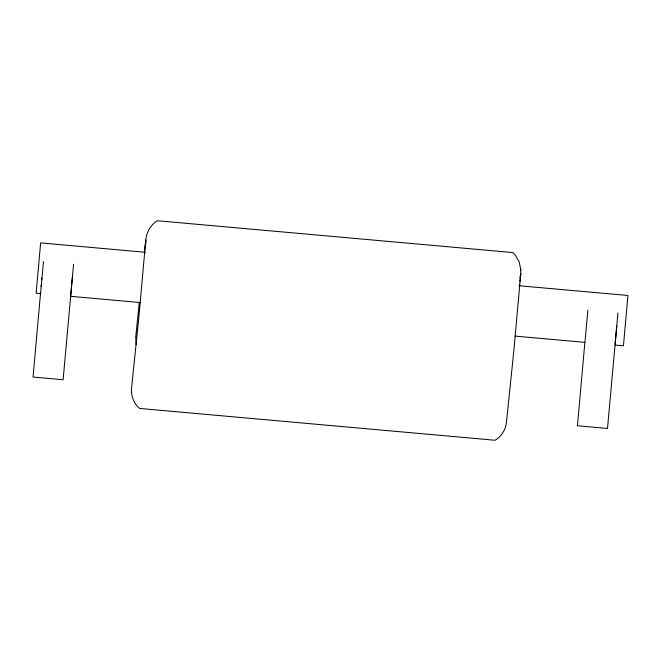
<?xml version="1.0" encoding="UTF-8"?>
<svg xmlns="http://www.w3.org/2000/svg" width="661" height="661" viewBox="0 0 661 661"><rect width="100%" height="100%" fill="white"/><g stroke="black" fill="none" stroke-linecap="round" stroke-linejoin="round"><path stroke-width="0.99" d="M145.717 240.926L145.66 244.834C145.056 235.498 149.138 225.649 157.359 220.741L512.804 252.56L515.382 255.237L519.166 261.863L520.785 269.556L520.678 274.497L513.985 349.289L506.475 422.082C505.789 429.501 501.559 436.533 495.056 440.259L139.603 408.44C133.828 403.64 130.878 395.956 131.514 388.519L139.017 315.727L145.759 239.984L144.42 252.783M520.736 270.597L520.785 269.556M520.678 274.497L520.719 273.547L520.075 277.48M145.552 252.295L40.635 242.901L36.132 293.228L40.552 293.624L40.602 292.873M140.57 302.581L70.62 296.318L70.669 295.566M41.139 286.552L41.288 284.833M40.577 292.699L33.05 377.043L63.117 379.728L73.561 264.243M41.742 279.677L41.891 277.959M43.494 261.549L40.552 293.624M584.869 342.456L577.433 425.767L607.5 428.46L617.944 312.975M587.877 310.282L584.935 342.357L514.993 336.094M72.396 277.265L70.62 296.318M616.779 325.997L615.11 344.084M139.273 302.606L135.695 337.176L136.207 344.695M519.381 286.353L519.587 284.321M519.91 281.272L520.43 276.182M520.538 275.166L520.719 273.547M518.918 285.717L627.95 295.475L623.447 345.802L615.003 345.05"/></g></svg>
